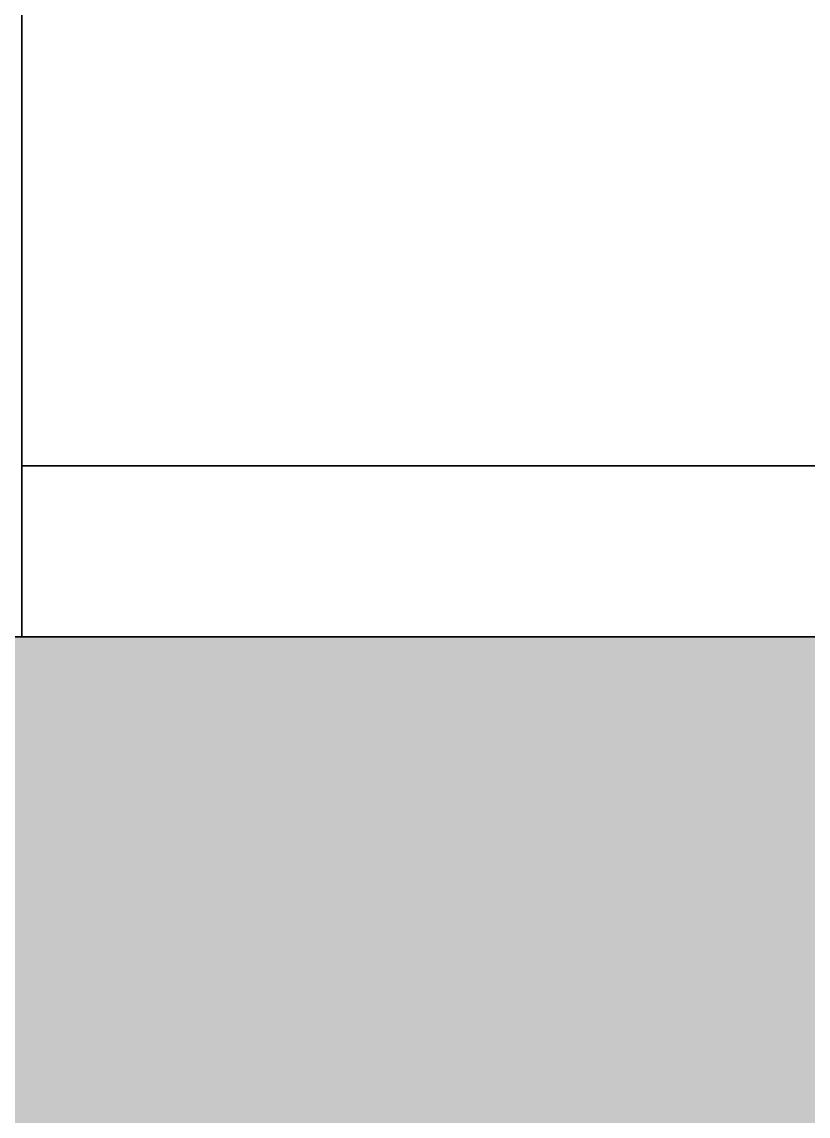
# Model space of a CAD drawing. Header units: millimetres. Extents: x -4391136 to -1798569, y -886572 to -291056.
# Drawn here: x -2395943.57 to -2395920.56, y -394754.47 to -394722.46 of the extents above; entities that cross this region are included whole.
import ezdxf

# ---------------------------------------------------------------- set-up
doc = ezdxf.new("R2010")
doc.units = ezdxf.units.MM
doc.set_wipeout_variables(frame=1)
for name, color, linetype in [('000 - CONCRETE_COL_CUT_COLOR_3', 7, 'Continuous'), ('000 - CONCRETE_COL_HATCH_', 7, 'Continuous'), ('000 - CONCRETE_COL_WIPEOUT_', 7, 'Continuous'), ('000 - CONCRETE_EX_BUILDING_MAIN_COLOR_1', 7, 'Continuous')]:
    doc.layers.add(name, color=color, linetype=linetype)

# ---------------------------------------------------------------- blocks, each defined once
blk = doc.blocks.new('DPA_Drainage Gutter_Landscape PP17_REV B - DPA_Drainage Gutter_Landscape PP17_REV B-36085811-ENTRANCE 2 - ENLARGE ELEVATION 3')
at = {"layer": '000 - CONCRETE_EX_BUILDING_MAIN_COLOR_1', "color": 7}
for p, q in [((-2728318.977, 101095), (-2728713.977, 101095)), ((-2728713.977, 101095), (-2728318.977, 101095)), ((-2728713.977, 101090), (-2728713.977, 101095)), ((-2728713.977, 101090), (-2728713.977, 101095)), ((-2728318.977, 101095), (-2728713.977, 101095)), ((-2728713.977, 101095), (-2728318.977, 101095)), ((-2728713.977, 101090), (-2728713.977, 101095)), ((-2728713.977, 101090), (-2728713.977, 101095)), ((-2728318.977, 101095), (-2728713.977, 101095)), ((-2728713.977, 101095), (-2728318.977, 101095)), ((-2728713.977, 101090), (-2728713.977, 101095)), ((-2728713.977, 101090), (-2728713.977, 101095)), ((-2728318.977, 101095), (-2728713.977, 101095)), ((-2728713.977, 101095), (-2728318.977, 101095)), ((-2728713.977, 101090), (-2728713.977, 101095)), ((-2728713.977, 101090), (-2728713.977, 101095)), ((-2728318.977, 101095), (-2728713.977, 101095)), ((-2728713.977, 101095), (-2728318.977, 101095)), ((-2728713.977, 101090), (-2728713.977, 101095)), ((-2728713.977, 101090), (-2728713.977, 101095)), ((-2728318.977, 101095), (-2728713.977, 101095)), ((-2728713.977, 101095), (-2728318.977, 101095)), ((-2728713.977, 101090), (-2728713.977, 101095)), ((-2728713.977, 101090), (-2728713.977, 101095)), ((-2728318.977, 101095), (-2728713.977, 101095)), ((-2728713.977, 101095), (-2728318.977, 101095)), ((-2728713.977, 101090), (-2728713.977, 101095)), ((-2728713.977, 101090), (-2728713.977, 101095)), ((-2728318.977, 101095), (-2728713.977, 101095)), ((-2728713.977, 101095), (-2728318.977, 101095)), ((-2728713.977, 101090), (-2728713.977, 101095)), ((-2728713.977, 101090), (-2728713.977, 101095)), ((-2728318.977, 101095), (-2728713.977, 101095)), ((-2728713.977, 101095), (-2728318.977, 101095)), ((-2728713.977, 101090), (-2728713.977, 101095)), ((-2728713.977, 101090), (-2728713.977, 101095)), ((-2728318.977, 101095), (-2728713.977, 101095)), ((-2728713.977, 101095), (-2728318.977, 101095)), ((-2728713.977, 101090), (-2728713.977, 101095)), ((-2728713.977, 101090), (-2728713.977, 101095)), ((-2728318.977, 101095), (-2728713.977, 101095)), ((-2728713.977, 101095), (-2728318.977, 101095)), ((-2728713.977, 101090), (-2728713.977, 101095)), ((-2728713.977, 101090), (-2728713.977, 101095)), ((-2728318.977, 101095), (-2728713.977, 101095)), ((-2728713.977, 101095), (-2728318.977, 101095)), ((-2728713.977, 101090), (-2728713.977, 101095)), ((-2728713.977, 101090), (-2728713.977, 101095)), ((-2728318.977, 101095), (-2728713.977, 101095)), ((-2728713.977, 101095), (-2728318.977, 101095)), ((-2728713.977, 101090), (-2728713.977, 101095)), ((-2728713.977, 101090), (-2728713.977, 101095)), ((-2728318.977, 101095), (-2728713.977, 101095)), ((-2728713.977, 101095), (-2728318.977, 101095)), ((-2728713.977, 101090), (-2728713.977, 101095)), ((-2728713.977, 101090), (-2728713.977, 101095)), ((-2728318.977, 101095), (-2728713.977, 101095)), ((-2728713.977, 101095), (-2728318.977, 101095)), ((-2728713.977, 101090), (-2728713.977, 101095)), ((-2728713.977, 101090), (-2728713.977, 101095)), ((-2728318.977, 101095), (-2728713.977, 101095)), ((-2728713.977, 101095), (-2728318.977, 101095)), ((-2728713.977, 101090), (-2728713.977, 101095)), ((-2728713.977, 101090), (-2728713.977, 101095)), ((-2728318.977, 101095), (-2728713.977, 101095)), ((-2728713.977, 101095), (-2728318.977, 101095)), ((-2728713.977, 101090), (-2728713.977, 101095)), ((-2728713.977, 101090), (-2728713.977, 101095)), ((-2728318.977, 101095), (-2728713.977, 101095)), ((-2728713.977, 101095), (-2728318.977, 101095)), ((-2728713.977, 101090), (-2728713.977, 101095)), ((-2728713.977, 101090), (-2728713.977, 101095)), ((-2728318.977, 101095), (-2728713.977, 101095)), ((-2728713.977, 101095), (-2728318.977, 101095)), ((-2728713.977, 101090), (-2728713.977, 101095)), ((-2728713.977, 101090), (-2728713.977, 101095)), ((-2728318.977, 101095), (-2728713.977, 101095)), ((-2728713.977, 101095), (-2728318.977, 101095)), ((-2728713.977, 101090), (-2728713.977, 101095)), ((-2728713.977, 101090), (-2728713.977, 101095)), ((-2728318.977, 101095), (-2728713.977, 101095)), ((-2728713.977, 101095), (-2728318.977, 101095)), ((-2728713.977, 101090), (-2728713.977, 101095)), ((-2728713.977, 101090), (-2728713.977, 101095)), ((-2728318.977, 101095), (-2728713.977, 101095)), ((-2728713.977, 101095), (-2728318.977, 101095)), ((-2728713.977, 101090), (-2728713.977, 101095)), ((-2728713.977, 101090), (-2728713.977, 101095))]:
    blk.add_line(p, q, dxfattribs=at)
blk = doc.blocks.new('DPA_Drainage Gutter_Landscape PP17_REV B - DPA_Drainage Gutter_Landscape PP17_REV B-36085857-ENTRANCE 2 - ENLARGE ELEVATION 3')
at = {"layer": '000 - CONCRETE_EX_BUILDING_MAIN_COLOR_1', "color": 7}
for p, q in [((-2728318.977, 101095), (-2728713.977, 101095)), ((-2728713.977, 101095), (-2728318.977, 101095)), ((-2728713.977, 101090), (-2728713.977, 101095)), ((-2728713.977, 101090), (-2728713.977, 101095)), ((-2728318.977, 101095), (-2728713.977, 101095)), ((-2728713.977, 101095), (-2728318.977, 101095)), ((-2728713.977, 101090), (-2728713.977, 101095)), ((-2728713.977, 101090), (-2728713.977, 101095)), ((-2728318.977, 101095), (-2728713.977, 101095)), ((-2728713.977, 101095), (-2728318.977, 101095)), ((-2728713.977, 101090), (-2728713.977, 101095)), ((-2728713.977, 101090), (-2728713.977, 101095)), ((-2728318.977, 101095), (-2728713.977, 101095)), ((-2728713.977, 101095), (-2728318.977, 101095)), ((-2728713.977, 101090), (-2728713.977, 101095)), ((-2728713.977, 101090), (-2728713.977, 101095)), ((-2728318.977, 101095), (-2728713.977, 101095)), ((-2728713.977, 101095), (-2728318.977, 101095)), ((-2728713.977, 101090), (-2728713.977, 101095)), ((-2728713.977, 101090), (-2728713.977, 101095)), ((-2728318.977, 101095), (-2728713.977, 101095)), ((-2728713.977, 101095), (-2728318.977, 101095)), ((-2728713.977, 101090), (-2728713.977, 101095)), ((-2728713.977, 101090), (-2728713.977, 101095)), ((-2728318.977, 101095), (-2728713.977, 101095)), ((-2728713.977, 101095), (-2728318.977, 101095)), ((-2728713.977, 101090), (-2728713.977, 101095)), ((-2728713.977, 101090), (-2728713.977, 101095)), ((-2728318.977, 101095), (-2728713.977, 101095)), ((-2728713.977, 101095), (-2728318.977, 101095)), ((-2728713.977, 101090), (-2728713.977, 101095)), ((-2728713.977, 101090), (-2728713.977, 101095)), ((-2728318.977, 101095), (-2728713.977, 101095)), ((-2728713.977, 101095), (-2728318.977, 101095)), ((-2728713.977, 101090), (-2728713.977, 101095)), ((-2728713.977, 101090), (-2728713.977, 101095)), ((-2728318.977, 101095), (-2728713.977, 101095)), ((-2728713.977, 101095), (-2728318.977, 101095)), ((-2728713.977, 101090), (-2728713.977, 101095)), ((-2728713.977, 101090), (-2728713.977, 101095)), ((-2728318.977, 101095), (-2728713.977, 101095)), ((-2728713.977, 101095), (-2728318.977, 101095)), ((-2728713.977, 101090), (-2728713.977, 101095)), ((-2728713.977, 101090), (-2728713.977, 101095)), ((-2728318.977, 101095), (-2728713.977, 101095)), ((-2728713.977, 101095), (-2728318.977, 101095)), ((-2728713.977, 101090), (-2728713.977, 101095)), ((-2728713.977, 101090), (-2728713.977, 101095)), ((-2728318.977, 101095), (-2728713.977, 101095)), ((-2728713.977, 101095), (-2728318.977, 101095)), ((-2728713.977, 101090), (-2728713.977, 101095)), ((-2728713.977, 101090), (-2728713.977, 101095)), ((-2728318.977, 101095), (-2728713.977, 101095)), ((-2728713.977, 101095), (-2728318.977, 101095)), ((-2728713.977, 101090), (-2728713.977, 101095)), ((-2728713.977, 101090), (-2728713.977, 101095)), ((-2728318.977, 101095), (-2728713.977, 101095)), ((-2728713.977, 101095), (-2728318.977, 101095)), ((-2728713.977, 101090), (-2728713.977, 101095)), ((-2728713.977, 101090), (-2728713.977, 101095))]:
    blk.add_line(p, q, dxfattribs=at)
blk = doc.blocks.new('DPA_GM-Manhole Cover Type 2 - 900x900-V129-ENTRANCE 2 - ENLARGE ELEVATION 3')
at = {"layer": '000 - CONCRETE_EX_BUILDING_MAIN_COLOR_1', "color": 7}
for p, q in [((-2728323.977, 101090), (-2729203.977, 101090)), ((-2729203.977, 101090), (-2728323.977, 101090))]:
    blk.add_line(p, q, dxfattribs=at)
blk = doc.blocks.new('*U1687')
at = {"layer": '000 - CONCRETE_COL_HATCH_'}
h = blk.add_hatch(dxfattribs=at)
h.set_pattern_fill('ANSI31', scale=0.25)
h.set_pattern_definition([(45, (-618867.08006, -849506.8257), (-0.56126600757, 0.56126600757), [])])
h.paths.add_polyline_path([(0, 0), (0, 100), (-13453.632, 100), (-13453.632, 0)])
blk = doc.blocks.new('W-1-PP17-ENT2_REV00_20260527-083622_ELEVATION_3_EX')
at = {"color": 7}
blk.add_blockref('*U1687', (12003.768, 100990), dxfattribs=at)
at = {"layer": '000 - CONCRETE_COL_CUT_COLOR_3', "color": 7}
blk.add_lwpolyline([(12003.768, 100990), (12003.768, 101090), (-1449.864, 101090), (-1449.864, 100990)], close=True, dxfattribs=at)
at = {"layer": '000 - CONCRETE_EX_BUILDING_MAIN_COLOR_1', "color": 7}
for p, q in [((11428.768, 101090), (11428.768, 101140)), ((11428.768, 101090), (11428.768, 101140)), ((11428.768, 101140), (11428.768, 101090)), ((-1449.864, 101090), (12003.768, 101090)), ((12003.768, 101090), (-1449.864, 101090)), ((11428.768, 101090), (10830.018, 101090)), ((11428.768, 101090), (10830.018, 101090)), ((11428.768, 101090), (10830.018, 101090)), ((11428.768, 101090), (10830.018, 101090)), ((11828.768, 101090), (11428.768, 101090))]:
    blk.add_line(p, q, dxfattribs=at)
at = {"layer": '000 - CONCRETE_EX_BUILDING_MAIN_COLOR_1', "color": 7, "lineweight": 35}
blk.add_line((12003.768, 101090), (-1449.864, 101090), dxfattribs=at)
at = {"layer": '000 - CONCRETE_EX_BUILDING_MAIN_COLOR_1', "color": 7}
for name in ['DPA_Drainage Gutter_Landscape PP17_REV B - DPA_Drainage Gutter_Landscape PP17_REV B-36085811-ENTRANCE 2 - ENLARGE ELEVATION 3', 'DPA_Drainage Gutter_Landscape PP17_REV B - DPA_Drainage Gutter_Landscape PP17_REV B-36085857-ENTRANCE 2 - ENLARGE ELEVATION 3', 'DPA_GM-Manhole Cover Type 2 - 900x900-V129-ENTRANCE 2 - ENLARGE ELEVATION 3']:
    blk.add_blockref(name, (2740142.745, 0), dxfattribs=at)

msp = doc.modelspace()

# ---------------------------------------------------------------- block references
at = {"color": 7}
msp.add_blockref('W-1-PP17-ENT2_REV00_20260527-083622_ELEVATION_3_EX', (-2407372.339, -495830.447), dxfattribs=at)

doc.saveas('drawing.dxf')
